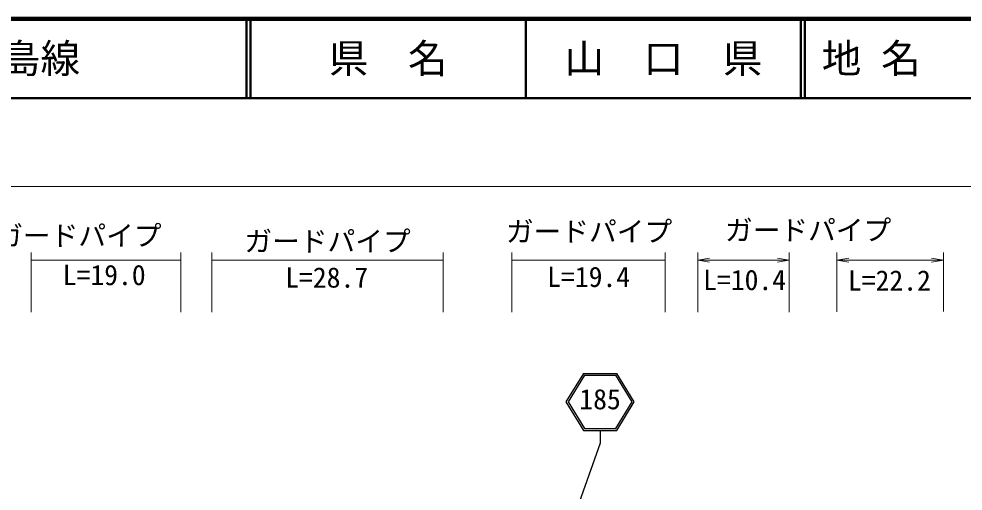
# Model space of a CAD drawing. Units: millimetres, scale not verified. Extents: x 40000 to 680000, y 20000 to 380000.
# Drawn here: x 268992 to 388232, y 320318 to 380000 of the extents above; entities that cross this region are included whole.
import ezdxf
from ezdxf.enums import TextEntityAlignment as Align

# ---------------------------------------------------------------- set-up
doc = ezdxf.new("R2010")
doc.units = ezdxf.units.MM
doc.header["$LTSCALE"] = 1000
for name, color, linetype, lineweight in [('M-STR-HTXT', 7, 'Continuous', 13), ('M-STR-STRC', 7, 'Continuous', 25), ('M-TTL', 2, 'Continuous', 140), ('M-TTL-LINE', 7, 'Continuous', 50)]:
    doc.layers.add(name, color=color, linetype=linetype, lineweight=lineweight)
doc.layers.add('M-TTL-TXT', color=7, linetype='Continuous')
doc.styles.add('ＭＳ ゴシック', font='')
doc.styles.get('ＭＳ ゴシック').set_extended_font_data('MS Gothic')

# ---------------------------------------------------------------- blocks, each defined once
blk = doc.blocks.new('open_arrow')
at = {"color": 0, "linetype": 'Continuous', "lineweight": -2}
blk.add_lwpolyline([(7.5, 1.25), (0, 0), (7.5, -1.25)], dxfattribs=at)

msp = doc.modelspace()

# ---------------------------------------------------------------- linework, layer by layer
at = {"layer": 'M-STR-HTXT'}
for p, q in [((265346, 358826), (565053, 358826)), ((270551, 342915), (270551, 350492)), ((270551, 349492), (289443, 349492)), ((289443, 342915), (289443, 350492)), ((293367, 342915), (293367, 350492)), ((293367, 349492), (322586, 349492)), ((322586, 342915), (322586, 350492)), ((331244, 342915), (331244, 350492)), ((331244, 349492), (350609, 349492)), ((350609, 342915), (350609, 350492)), ((354719, 342925), (354719, 350492)), ((354719, 349492), (366283, 349492)), ((366283, 342955), (366283, 350492)), ((372283, 342970), (372283, 350492)), ((372283, 349492), (385743, 349492)), ((385743, 343004), (385743, 350492))]:
    msp.add_line(p, q, dxfattribs=at)
at = {"layer": 'M-STR-STRC'}
for p, q in [((340275, 335192), (338064, 331592)), ((340275, 335192), (344492, 335192)), ((346704, 331592), (344492, 335192)), ((340409, 334952), (338345, 331592)), ((340409, 334952), (344358, 334952)), ((346422, 331592), (344358, 334952)), ((338064, 331592), (340275, 327992)), ((338345, 331592), (340409, 328232)), ((344358, 328232), (346422, 331592)), ((344492, 327992), (346704, 331592)), ((340275, 327992), (344492, 327992)), ((340409, 328232), (344358, 328232)), ((342384, 327992), (342384, 326392)), ((342384, 326392), (333626, 301506))]:
    msp.add_line(p, q, dxfattribs=at)
at = {"layer": 'M-TTL'}
msp.add_line((680000, 380000), (40000, 380000), dxfattribs=at)
at = {"layer": 'M-TTL-LINE'}
for p, q in [((297750, 380000), (297750, 370000)), ((298250, 380000), (298250, 370000)), ((333000, 380000), (333000, 370000)), ((367750, 380000), (367750, 370000)), ((368250, 380000), (368250, 370000)), ((40000, 370000), (680000, 370000))]:
    msp.add_line(p, q, dxfattribs=at)

# ---------------------------------------------------------------- block references
at = {"layer": 'M-STR-HTXT', "xscale": 200, "yscale": 200}
for p in [(354719, 349492), (372283, 349492)]:
    msp.add_blockref('open_arrow', p, dxfattribs=at)
at = {"layer": 'M-STR-HTXT', "xscale": 200, "yscale": 200, "rotation": 180}
for p in [(366283, 349492), (385743, 349492)]:
    msp.add_blockref('open_arrow', p, dxfattribs=at)

# ---------------------------------------------------------------- texts
at = {"layer": 'M-STR-HTXT', "style": 'ＭＳ ゴシック'}
for p in [(266008, 350558), (330491, 351080), (358158, 351247), (297466, 349850)]:
    msp.add_text('ガードパイプ', height=2566, dxfattribs=at).set_placement(p, align=Align.BOTTOM_LEFT)
for s, p in [('L=19.0', (279766, 345582)), ('L=28.7', (307862, 345265)), ('L=19.4', (340944, 345345)), ('L=10.4', (360637, 344957)), ('L=22.2', (378920, 344887))]:
    msp.add_text(s, height=2566, dxfattribs=at).set_placement(p, align=Align.BOTTOM_CENTER)
at = {"layer": 'M-STR-STRC', "style": 'ＭＳ ゴシック'}
msp.add_text('185', height=2566, dxfattribs=at).set_placement((342384, 331942), align=Align.MIDDLE_CENTER)
at = {"layer": 'M-TTL-TXT', "style": 'ＭＳ ゴシック'}
for s, p in [('一般県道\u3000防府(停)向島線', (216734, 375000)), ('地 名', (370380, 375000))]:
    msp.add_text(s, height=3666, dxfattribs=at).set_placement(p, align=Align.MIDDLE_LEFT)
for s, p in [('県\u3000名', (315625, 375000)), ('山\u3000口\u3000県', (350375, 375000))]:
    msp.add_text(s, height=3666, dxfattribs=at).set_placement(p, align=Align.MIDDLE_CENTER)

doc.saveas('drawing.dxf')
